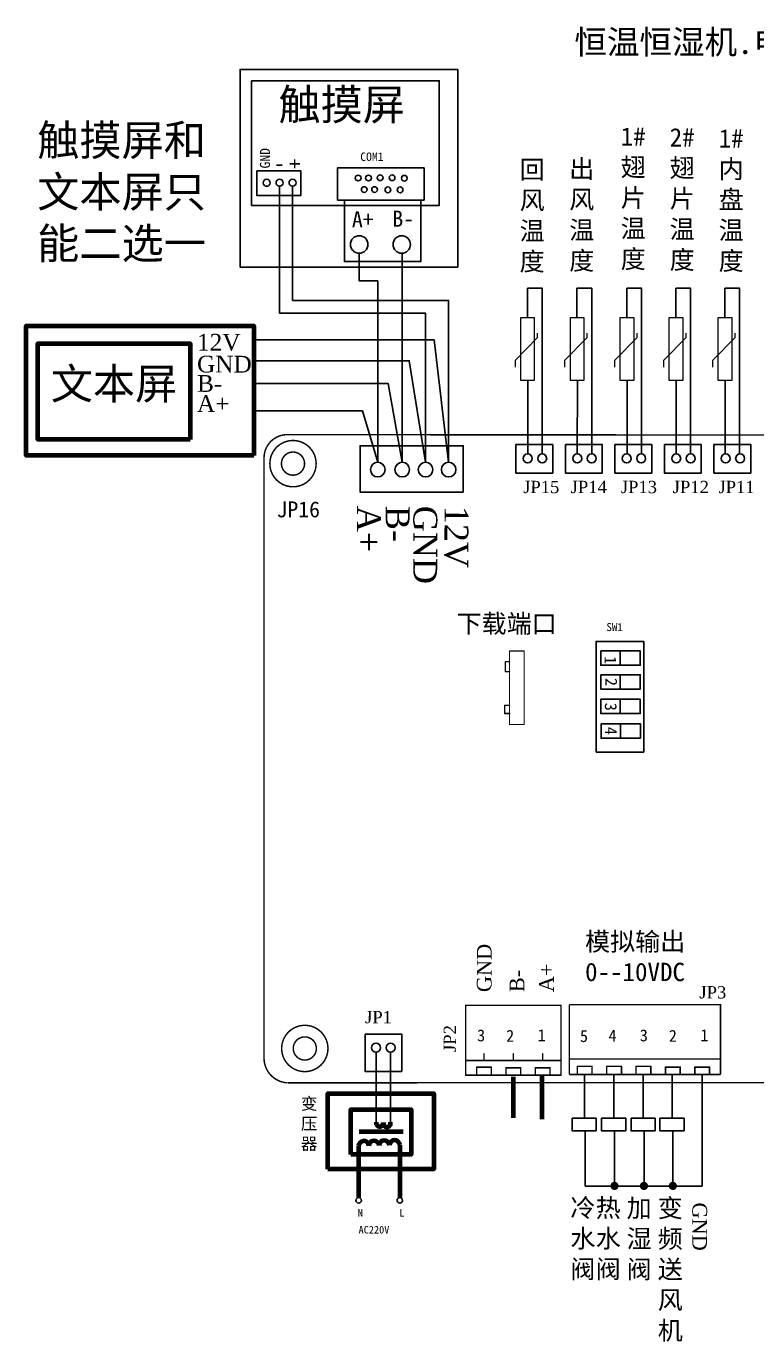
# Model space of a CAD drawing. Extents: x 11631 to 18787, y -994 to 1180.
# Drawn here: x 11631 to 12811, y -946 to 1180 of the extents above; entities that cross this region are included whole.
import ezdxf

# ---------------------------------------------------------------- set-up
doc = ezdxf.new("R2010")
doc.units = 0
doc.linetypes.add('ACAD_ISO07W100', pattern=[3, 0, -3])
doc.layers.get('0').update_dxf_attribs({"linetype": 'CONTINUOUS'})
for name, color, linetype in [('BOTTOMSOLDER', 6, 'CONTINUOUS'), ('KEEPOUTLAYER', 6, 'CONTINUOUS'), ('MECHANICAL1', 251, 'CONTINUOUS'), ('TOPOVERLAY', 2, 'CONTINUOUS')]:
    doc.layers.add(name, color=color, linetype=linetype)

msp = doc.modelspace()

# ---------------------------------------------------------------- hatches: boundary and pattern name
h = msp.add_hatch(color=256)
edge = h.paths.add_edge_path()
edge.add_arc((12581.5, -694.2), 6.71, 180, 540)
h = msp.add_hatch(color=256)
edge = h.paths.add_edge_path()
edge.add_arc((12629.1, -694.2), 6.71, 180, 540)
h = msp.add_hatch(color=256)
edge = h.paths.add_edge_path()
edge.add_arc((12675.8, -694.2), 6.71, 180, 540)

# ---------------------------------------------------------------- linework, layer by layer
at = {"color": 7}
for p, q in [((12019.5, 926.3), (12019.5, 926.3)), ((12590.8, 170.4), (12590.8, 146)), ((12590.8, 131.9), (12590.8, 107.5)), ((12590.8, 92.3), (12590.8, 68)), ((12591.2, 52.6), (12591.2, 28.2))]:
    msp.add_line(p, q, dxfattribs=at)
for p, q in [((12440.7, 756.4), (12440.7, 708.6)), ((12520.7, 756.4), (12520.7, 708.6)), ((12601.4, 756.4), (12601.4, 708.6)), ((12680.6, 756.4), (12680.6, 708.6)), ((12759.8, 756.4), (12759.8, 708.6)), ((12441.3, 488.9), (12441.4, 606.9)), ((12521.4, 488.9), (12521.5, 606.9)), ((12602.1, 488.9), (12602.2, 606.9)), ((12681.3, 488.9), (12681.4, 606.9)), ((12760.5, 488.9), (12760.6, 606.9))]:
    msp.add_line(p, q)
at = {"lineweight": 13}
for p, q in [((12457.2, 676.8), (12457.2, 683.6)), ((12537.3, 676.8), (12537.3, 683.6)), ((12618, 676.8), (12618, 683.6)), ((12697.2, 676.8), (12697.2, 683.6)), ((12776.4, 676.8), (12776.4, 683.6)), ((12457.2, 676.8), (12421.2, 639.9)), ((12537.3, 676.8), (12501.3, 639.9)), ((12618, 676.8), (12582, 639.9)), ((12697.2, 676.8), (12661.2, 639.9)), ((12776.4, 676.8), (12740.3, 639.9)), ((12421.2, 628.7), (12421.2, 639.9)), ((12501.3, 628.7), (12501.3, 639.9)), ((12582, 628.7), (12582, 639.9)), ((12661.2, 628.7), (12661.2, 639.9)), ((12740.3, 628.7), (12740.3, 639.9))]:
    msp.add_line(p, q, dxfattribs=at)
at = {"linetype": 'Continuous'}
for p, q in [((12196.1, -478.1), (12196.1, -591.3)), ((12219.5, -478.1), (12219.5, -591.3)), ((12723, -694.8), (12723, -514.1))]:
    msp.add_line(p, q, dxfattribs=at)
msp.add_lwpolyline([(12328.2, 790.5), (11976.2, 790.5), (11976.2, 1109.9), (12328.2, 1109.9)], close=True)
at = {"color": 7}
for points in [[(11994.8, 1091.6), (12298.1, 1091.6), (12298.1, 890.1), (11994.8, 890.1)], [(12003.3, 945.9), (12074.7, 945.9), (12074.7, 906.4), (12003.3, 906.4)], [(12551.7, 6.9), (12551.7, 185.7), (12628.8, 185.7), (12628.8, 6.9)], [(12559.3, 170.4), (12559.3, 147), (12623.1, 147), (12623.1, 170.4)], [(12559.3, 131.9), (12559.3, 108.5), (12623.1, 108.5), (12623.1, 131.9)], [(12559.3, 92.3), (12559.3, 69), (12623.1, 69), (12623.1, 92.3)], [(12559.8, 52.6), (12559.8, 29.2), (12623.5, 29.2), (12623.5, 52.6)]]:
    msp.add_lwpolyline(points, close=True, dxfattribs=at)
at = {"color": 0}
msp.add_lwpolyline([(12133.6, 898.8), (12133.6, 950.7), (12273.8, 950.7), (12273.8, 898.8)], close=True, dxfattribs=at)
at = {"linetype": 'Continuous', "flags": 128}
for points in [[(12276.1, 475), (12276.1, 715.8), (12040.1, 715.8), (12040.1, 921)], [(12313.4, 475), (12313.4, 736.7), (12061.1, 736.7), (12061.1, 921)], [(12198.9, 475), (12198.9, 768.2), (12168.8, 768.2), (12168.8, 812.9)], [(12238.3, 475), (12238.3, 812.9)], [(12440.7, 756.4), (12464.6, 756.4), (12464.6, 488.5)], [(12520.7, 756.4), (12544.6, 756.4), (12544.6, 488.5)], [(12601.4, 756.4), (12625.3, 756.4), (12625.3, 488.5)], [(12680.6, 756.4), (12704.5, 756.4), (12704.5, 488.5)], [(12759.8, 756.4), (12783.7, 756.4), (12783.7, 488.5)], [(12276.1, 475), (12276.1, 696.1)], [(12313.4, 475), (12289.8, 672.7), (11998.6, 672.7)], [(12276.1, 475), (12249.7, 639.2), (11998.6, 639.2)], [(12238.3, 475), (12215.4, 602.5), (11998.6, 602.5)], [(12198.9, 475), (12173.9, 558.2), (11998.6, 558.2)], [(12337.1, 427), (12337.1, 501.7), (12170.3, 501.7), (12170.3, 427), (12337.1, 427)], [(12422.2, 503.6), (12422.2, 457.6), (12481.7, 457.6), (12481.7, 503.6), (12422.2, 503.6)], [(12502.2, 503.6), (12502.2, 457.6), (12561.7, 457.6), (12561.7, 503.6), (12502.2, 503.6)], [(12582.2, 503.6), (12582.2, 457.6), (12641.7, 457.6), (12641.7, 503.6), (12582.2, 503.6)], [(12662.2, 503.6), (12662.2, 457.6), (12721.7, 457.6), (12721.7, 503.6), (12662.2, 503.6)], [(12742.2, 503.6), (12742.2, 457.6), (12801.7, 457.6), (12801.7, 503.6), (12742.2, 503.6)], [(12237.9, -509.3), (12237.9, -449), (12178.5, -449), (12178.4, -509.3), (12237.9, -509.3)]]:
    msp.add_lwpolyline(points, dxfattribs=at)
at = {"color": 7}
msp.add_lwpolyline([(12144.8, 898.4), (12144.8, 799.4), (12268.4, 799.4), (12268.4, 898.4)], dxfattribs=at)
at = {"lineweight": 13}
for points in [[(12430, 708.8), (12451.9, 708.8), (12451.9, 607.1), (12430, 607.1)], [(12510.1, 708.8), (12531.9, 708.8), (12531.9, 607.1), (12510.1, 607.1)], [(12590.8, 708.8), (12612.6, 708.8), (12612.6, 607.1), (12590.8, 607.1)], [(12670, 708.8), (12691.8, 708.8), (12691.8, 607.1), (12670, 607.1)], [(12749.2, 708.8), (12771, 708.8), (12771, 607.1), (12749.2, 607.1)]]:
    msp.add_lwpolyline(points, close=True, dxfattribs=at)
at = {"color": 0}
for centre in [(12167.1, 934.4), (12183.8, 934.4), (12202.7, 934.8), (12222, 934.8), (12241.8, 934), (12177, 915.7), (12193.7, 915.7), (12215.3, 915.3), (12234.9, 915.3)]:
    msp.add_circle(centre, 4.64, dxfattribs=at)
for centre in [(12019.2, 926.7), (12040.1, 926.8), (12061.1, 926.8)]:
    msp.add_circle(centre, 5.72)
at = {"linetype": 'Continuous'}
for centre, radius in [((12168.8, 827), 14.1), ((12237.6, 827), 14.1), ((12198.9, 463.2), 11.8), ((12238.3, 463.2), 11.8), ((12276.1, 463.2), 11.8), ((12313.4, 463.2), 11.8), ((12441.2, 481.3), 7.26), ((12464.6, 481.3), 7.26), ((12521.2, 481.3), 7.26), ((12544.6, 481.3), 7.26), ((12601.2, 481.3), 7.26), ((12624.6, 481.3), 7.26), ((12681.2, 481.3), 7.26), ((12704.6, 481.3), 7.26), ((12761.2, 481.3), 7.26), ((12784.6, 481.3), 7.26), ((12196.1, -470.8), 7.26), ((12219.5, -470.8), 7.26)]:
    msp.add_circle(centre, radius, dxfattribs=at)
at = {"layer": 'BOTTOMSOLDER', "color": 7, "linetype": 'Continuous', "lineweight": 80}
for p, q in [((12417.8, -517.7), (12417.8, -584)), ((12463.8, -516.3), (12463.8, -586.4))]:
    msp.add_line(p, q, dxfattribs=at)
at = {"layer": 'BOTTOMSOLDER', "color": 7, "linetype": 'Continuous'}
for p, q in [((12532.9, -513), (12532.9, -584.8)), ((12580.5, -513), (12580.5, -584.8)), ((12628, -513), (12628, -584.8)), ((12674.8, -513), (12674.8, -584.8)), ((12534.1, -694.7), (12534.1, -605.2)), ((12581.6, -694.7), (12581.6, -605.2)), ((12629.2, -694.7), (12629.2, -605.2)), ((12675.9, -694.7), (12675.9, -605.2)), ((12534.1, -694.7), (12723, -694.8))]:
    msp.add_line(p, q, dxfattribs=at)
at = {"layer": 'BOTTOMSOLDER', "color": 0, "linetype": 'Continuous', "lineweight": 80}
for p, q in [((12168.7, -606.4), (12240, -606.4)), ((12167.8, -629.6), (12167.8, -712.9)), ((12234.3, -628), (12234.3, -713.1)), ((12167.8, -712.9), (12167.8, -712.9))]:
    msp.add_line(p, q, dxfattribs=at)
at = {"layer": 'BOTTOMSOLDER', "color": 7, "linetype": 'Continuous', "lineweight": 80}
for points in [[(11998.6, 486.2), (11630.7, 486.2), (11630.7, 695.6), (11998.6, 695.6)], [(11895.6, 511.9), (11649.4, 511.9), (11649.4, 667.2), (11895.6, 667.2)]]:
    msp.add_lwpolyline(points, close=True, dxfattribs=at)
at = {"layer": 'BOTTOMSOLDER', "color": 0, "linetype": 'Continuous', "lineweight": 80}
for points in [[(12118.1, -667.2), (12118.1, -544.8), (12289.2, -544.8), (12289.2, -667.2)], [(12155.5, -643.4), (12155.5, -570.8), (12252.9, -570.8), (12252.9, -643.4)]]:
    msp.add_lwpolyline(points, close=True, dxfattribs=at)
at = {"layer": 'BOTTOMSOLDER', "color": 7, "linetype": 'Continuous'}
for points in [[(12552.1, -605.2), (12513.2, -605.2), (12513.2, -584.8), (12552.1, -584.8)], [(12599.6, -605.2), (12560.7, -605.2), (12560.7, -584.8), (12599.6, -584.8)], [(12647.1, -605.2), (12608.2, -605.2), (12608.2, -584.8), (12647.1, -584.8)], [(12693.9, -605.2), (12655, -605.2), (12655, -584.8), (12693.9, -584.8)]]:
    msp.add_lwpolyline(points, close=True, dxfattribs=at)
at = {"layer": 'BOTTOMSOLDER', "color": 0, "linetype": 'Continuous'}
for centre in [(12168, -717.5), (12234.4, -717.5)]:
    msp.add_circle(centre, 4.43, dxfattribs=at)
at = {"layer": 'BOTTOMSOLDER', "color": 0, "linetype": 'Continuous', "lineweight": 80}
for centre, radius, start, end in [((12201.9, -592.5), 5.73, 165.508, 1.1748), ((12213.7, -593.1), 5.89, 167.2834, 20.2157), ((12176.2, -629.9), 8.38, 4.7493, 177.719), ((12192.8, -629.6), 8.38, 4.7493, 177.719), ((12209.4, -629.2), 8.38, 4.7493, 177.719), ((12225.9, -628.7), 8.38, 4.7493, 177.719)]:
    msp.add_arc(centre, radius, start, end, dxfattribs=at)
at = {"layer": 'KEEPOUTLAYER', "color": 7, "const_width": 2.37}
for points in [[(12015, 482.3, -0.414214), (12052.4, 519.7)], [(12052.4, -527.6, -0.388165), (12015, -488.8)]]:
    msp.add_lwpolyline(points, format="xyb", dxfattribs=at)
at = {"layer": 'KEEPOUTLAYER', "color": 7}
for points, const_width in [([(12024.4, 472.9, 1), (12099.2, 472.9, 1)], 2.37), ([(12053, 519.7, 1), (12051.8, 519.7, 1)], 1.19), ([(12053, 519.7, 1), (12051.8, 519.7, 1)], 1.19), ([(12015.6, 482.3, 1), (12014.5, 482.3, 1)], 1.19), ([(12015.6, 482.3, 1), (12014.5, 482.3, 1)], 1.19), ([(12025, 472.9, 1), (12023.8, 472.9, 1)], 1.19), ([(12043.5, -472.1, 1), (12118.3, -472.1, 1)], 2.37), ([(12044.1, -472.1, 1), (12042.9, -472.1, 1)], 1.19), ([(12118.9, -472.1, 1), (12117.7, -472.1, 1)], 1.19)]:
    msp.add_lwpolyline(points, format="xyb", close=True, dxfattribs=dict(at, const_width=const_width))
at = {"layer": 'KEEPOUTLAYER', "color": 7, "const_width": 2.37}
for points in [[(14420.4, 518), (12053, 519.7)], [(12015, 482.3), (12015, -488.8)], [(14420.8, -526.6), (12053, -527.6)]]:
    msp.add_lwpolyline(points, dxfattribs=at)
at = {"layer": 'MECHANICAL1', "color": 7}
for points, const_width in [([(12043.1, 472.9, 1), (12080.5, 472.9, 1)], 2.37), ([(12043.7, 472.9, 1), (12042.5, 472.9, 1)], 1.19), ([(12081.1, 472.9, 1), (12079.9, 472.9, 1)], 1.19), ([(12062.2, -472.1, 1), (12099.6, -472.1, 1)], 2.37), ([(12062.8, -472.1, 1), (12061.6, -472.1, 1)], 1.19), ([(12100.2, -472.1, 1), (12099, -472.1, 1)], 1.19)]:
    msp.add_lwpolyline(points, format="xyb", close=True, dxfattribs=dict(at, const_width=const_width))
at = {"layer": 'TOPOVERLAY', "color": 7}
for points, const_width in [([(12411.8, 170.1), (12411.8, 51.4)], 1.87), ([(12435.5, 170.1), (12411.8, 170.1)], 1.87), ([(12435.5, 170.1), (12435.5, 51.4)], 1.87), ([(12405.8, 152.8), (12404.9, 152.3)], 2.37), ([(12404.9, 152.3), (12404.9, 137.1)], 2.37), ([(12411.8, 152.8), (12405.8, 152.8)], 2.37), ([(12405.1, 136.9), (12404.9, 137.1)], 2.37), ([(12411.8, 136.9), (12405.1, 136.9)], 2.37), ([(12404.4, 82.3), (12404, 81.8)], 2.37), ([(12404, 81.8), (12404, 69.2)], 2.37), ([(12411.8, 69.2), (12404, 69.2)], 2.37), ([(12406.3, 82.3), (12404.4, 82.3)], 2.37), ([(12409.9, 82.3), (12406.3, 82.3)], 2.37), ([(12411.8, 82.3), (12409.9, 82.3)], 2.37), ([(12435.5, 51.4), (12411.8, 51.4)], 1.87), ([(12340.8, -402.5), (12495.1, -402.5)], 2.37), ([(12340.8, -515.2), (12340.8, -402.5)], 2.37), ([(12495.1, -515.2), (12495.1, -402.5)], 2.37), ([(12752.9, -401.3), (12508.6, -401.3)], 2.37), ([(12508.6, -401.3), (12508.6, -514.1)], 2.37), ([(12752.9, -401.3), (12752.9, -514.1)], 2.37), ([(12370.4, -491.5), (12370.4, -480.8)], 2.37), ([(12417.9, -491.5), (12417.9, -480.8)], 2.37), ([(12465.4, -491.5), (12465.4, -480.8)], 2.37), ([(12563, -489.2), (12508.6, -489.2)], 2.37), ([(12752.9, -489.2), (12551.1, -489.2)], 2.37), ([(12340.8, -491.5), (12495.1, -491.5)], 2.37), ([(12358.6, -502.2), (12382.3, -502.2)], 2.37), ([(12358.6, -514), (12358.6, -502.2)], 2.37), ([(12382.3, -514), (12382.3, -502.2)], 2.37), ([(12406.1, -503.4), (12429.8, -503.4)], 2.37), ([(12406.1, -515.2), (12406.1, -503.4)], 2.37), ([(12429.8, -515.2), (12429.8, -503.4)], 2.37), ([(12453.5, -515.2), (12453.5, -503.4)], 2.37), ([(12453.5, -503.4), (12477.3, -503.4)], 2.37), ([(12477.3, -515.2), (12477.3, -503.4)], 2.37), ([(12521.5, -501), (12521.5, -512.9)], 2.37), ([(12545.2, -501), (12521.5, -501)], 2.37), ([(12545.2, -501), (12545.2, -512.9)], 2.37), ([(12568.9, -501), (12568.9, -512.9)], 2.37), ([(12592.7, -501), (12568.9, -501)], 2.37), ([(12592.7, -501), (12592.7, -512.9)], 2.37), ([(12640.2, -501), (12616.4, -501)], 2.37), ([(12616.4, -501), (12616.4, -512.9)], 2.37), ([(12640.2, -501), (12640.2, -512.9)], 2.37), ([(12687.7, -502.2), (12663.9, -502.2)], 2.37), ([(12663.9, -502.2), (12663.9, -514.1)], 2.37), ([(12687.7, -502.2), (12687.7, -514.1)], 2.37), ([(12711.4, -502.2), (12711.4, -514.1)], 2.37), ([(12735.1, -502.2), (12711.4, -502.2)], 2.37), ([(12735.1, -502.2), (12735.1, -514.1)], 2.37), ([(12340.8, -515.2), (12495.1, -515.2)], 2.37), ([(12752.9, -514.1), (12508.6, -514.1)], 2.37)]:
    msp.add_lwpolyline(points, dxfattribs=dict(at, const_width=const_width))
for points, const_width in [([(12412.3, 170.1, 1), (12411.3, 170.1, 1)], 0.935), ([(12412.3, 170.1, 1), (12411.3, 170.1, 1)], 0.935), ([(12436, 170.1, 1), (12435.1, 170.1, 1)], 0.935), ([(12436, 170.1, 1), (12435.1, 170.1, 1)], 0.935), ([(12405.5, 152.3, 1), (12404.3, 152.3, 1)], 1.19), ([(12405.5, 152.3, 1), (12404.3, 152.3, 1)], 1.19), ([(12406.4, 152.8, 1), (12405.3, 152.8, 1)], 1.19), ([(12406.4, 152.8, 1), (12405.3, 152.8, 1)], 1.19), ([(12412.4, 152.8, 1), (12411.2, 152.8, 1)], 1.19), ([(12405.5, 137.1, 1), (12404.3, 137.1, 1)], 1.19), ([(12405.5, 137.1, 1), (12404.3, 137.1, 1)], 1.19), ([(12405.7, 136.9, 1), (12404.5, 136.9, 1)], 1.19), ([(12405.7, 136.9, 1), (12404.5, 136.9, 1)], 1.19), ([(12412.4, 136.9, 1), (12411.2, 136.9, 1)], 1.19), ([(12404.5, 81.8, 1), (12403.4, 81.8, 1)], 1.19), ([(12404.5, 81.8, 1), (12403.4, 81.8, 1)], 1.19), ([(12404.5, 69.2, 1), (12403.4, 69.2, 1)], 1.19), ([(12404.5, 69.2, 1), (12403.4, 69.2, 1)], 1.19), ([(12405, 82.3, 1), (12403.8, 82.3, 1)], 1.19), ([(12405, 82.3, 1), (12403.8, 82.3, 1)], 1.19), ([(12406.9, 82.3, 1), (12405.7, 82.3, 1)], 1.19), ([(12406.9, 82.3, 1), (12405.7, 82.3, 1)], 1.19), ([(12410.5, 82.3, 1), (12409.4, 82.3, 1)], 1.19), ([(12410.5, 82.3, 1), (12409.4, 82.3, 1)], 1.19), ([(12412.4, 82.3, 1), (12411.2, 82.3, 1)], 1.19), ([(12412.4, 69.2, 1), (12411.2, 69.2, 1)], 1.19), ([(12412.3, 51.4, 1), (12411.3, 51.4, 1)], 0.935), ([(12412.3, 51.4, 1), (12411.3, 51.4, 1)], 0.935), ([(12436, 51.4, 1), (12435.1, 51.4, 1)], 0.935), ([(12436, 51.4, 1), (12435.1, 51.4, 1)], 0.935), ([(12340.2, -402.5, 1), (12341.4, -402.5, 1)], 1.19), ([(12340.2, -402.5, 1), (12341.4, -402.5, 1)], 1.19), ([(12494.5, -402.5, 1), (12495.7, -402.5, 1)], 1.19), ([(12494.5, -402.5, 1), (12495.7, -402.5, 1)], 1.19), ([(12753.5, -401.3, 1), (12752.3, -401.3, 1)], 1.19), ([(12753.5, -401.3, 1), (12752.3, -401.3, 1)], 1.19), ([(12369.9, -480.8, 1), (12371, -480.8, 1)], 1.19), ([(12417.3, -480.8, 1), (12418.5, -480.8, 1)], 1.19), ([(12464.8, -480.8, 1), (12466, -480.8, 1)], 1.19), ([(12753.5, -489.2, 1), (12752.3, -489.2, 1)], 1.19), ([(12340.2, -491.5, 1), (12341.4, -491.5, 1)], 1.19), ([(12358, -502.2, 1), (12359.2, -502.2, 1)], 1.19), ([(12358, -502.2, 1), (12359.2, -502.2, 1)], 1.19), ([(12369.9, -491.5, 1), (12371, -491.5, 1)], 1.19), ([(12381.7, -502.2, 1), (12382.9, -502.2, 1)], 1.19), ([(12381.7, -502.2, 1), (12382.9, -502.2, 1)], 1.19), ([(12405.5, -503.4, 1), (12406.7, -503.4, 1)], 1.19), ([(12405.5, -503.4, 1), (12406.7, -503.4, 1)], 1.19), ([(12417.3, -491.5, 1), (12418.5, -491.5, 1)], 1.19), ([(12429.2, -503.4, 1), (12430.4, -503.4, 1)], 1.19), ([(12429.2, -503.4, 1), (12430.4, -503.4, 1)], 1.19), ([(12452.9, -503.4, 1), (12454.1, -503.4, 1)], 1.19), ([(12452.9, -503.4, 1), (12454.1, -503.4, 1)], 1.19), ([(12464.8, -491.5, 1), (12466, -491.5, 1)], 1.19), ([(12476.7, -503.4, 1), (12477.9, -503.4, 1)], 1.19), ([(12476.7, -503.4, 1), (12477.9, -503.4, 1)], 1.19), ([(12494.5, -491.5, 1), (12495.7, -491.5, 1)], 1.19), ([(12522.1, -501, 1), (12520.9, -501, 1)], 1.19), ([(12522.1, -501, 1), (12520.9, -501, 1)], 1.19), ([(12545.8, -501, 1), (12544.6, -501, 1)], 1.19), ([(12545.8, -501, 1), (12544.6, -501, 1)], 1.19), ([(12569.5, -501, 1), (12568.4, -501, 1)], 1.19), ([(12569.5, -501, 1), (12568.4, -501, 1)], 1.19), ([(12593.3, -501, 1), (12592.1, -501, 1)], 1.19), ([(12593.3, -501, 1), (12592.1, -501, 1)], 1.19), ([(12617, -501, 1), (12615.8, -501, 1)], 1.19), ([(12617, -501, 1), (12615.8, -501, 1)], 1.19), ([(12640.8, -501, 1), (12639.6, -501, 1)], 1.19), ([(12640.8, -501, 1), (12639.6, -501, 1)], 1.19), ([(12664.5, -502.2, 1), (12663.3, -502.2, 1)], 1.19), ([(12664.5, -502.2, 1), (12663.3, -502.2, 1)], 1.19), ([(12688.2, -502.2, 1), (12687.1, -502.2, 1)], 1.19), ([(12688.2, -502.2, 1), (12687.1, -502.2, 1)], 1.19), ([(12712, -502.2, 1), (12710.8, -502.2, 1)], 1.19), ([(12712, -502.2, 1), (12710.8, -502.2, 1)], 1.19), ([(12735.7, -502.2, 1), (12734.5, -502.2, 1)], 1.19), ([(12735.7, -502.2, 1), (12734.5, -502.2, 1)], 1.19), ([(12340.2, -515.2, 1), (12341.4, -515.2, 1)], 1.19), ([(12340.2, -515.2, 1), (12341.4, -515.2, 1)], 1.19), ([(12358, -514, 1), (12359.2, -514, 1)], 1.19), ([(12381.7, -514, 1), (12382.9, -514, 1)], 1.19), ([(12405.5, -515.2, 1), (12406.7, -515.2, 1)], 1.19), ([(12429.2, -515.2, 1), (12430.4, -515.2, 1)], 1.19), ([(12452.9, -515.2, 1), (12454.1, -515.2, 1)], 1.19), ([(12476.7, -515.2, 1), (12477.9, -515.2, 1)], 1.19), ([(12494.5, -515.2, 1), (12495.7, -515.2, 1)], 1.19), ([(12494.5, -515.2, 1), (12495.7, -515.2, 1)], 1.19), ([(12522.1, -512.9, 1), (12520.9, -512.9, 1)], 1.19), ([(12545.8, -512.9, 1), (12544.6, -512.9, 1)], 1.19), ([(12569.5, -512.9, 1), (12568.4, -512.9, 1)], 1.19), ([(12593.3, -512.9, 1), (12592.1, -512.9, 1)], 1.19), ([(12617, -512.9, 1), (12615.8, -512.9, 1)], 1.19)]:
    msp.add_lwpolyline(points, format="xyb", close=True, dxfattribs=dict(at, const_width=const_width))

# ---------------------------------------------------------------- texts
at = {"linetype": 'ACAD_ISO07W100'}
for s, height, p in [('GND', 16.2, (12024.6, 949.8)), ('+', 24.3, (12076.8, 949.1))]:
    msp.add_text(s, height=height, rotation=90, dxfattribs=at).set_placement(p)
for s, height, p in [('-', 24.3, (12031.5, 945.9)), ('A+', 25.92, (12157, 854.7)), ('B-', 25.92, (12222.4, 855.7))]:
    msp.add_text(s, height=height, dxfattribs=at).set_placement(p)
at = {"insert": (12170.6, 975.6), "char_height": 13.78, "attachment_point": 1}
msp.add_mtext('COM1', dxfattribs=at)
at = {"layer": 'BOTTOMSOLDER', "color": 7, "linetype": 'Continuous'}
for s, insert, char_height, width, attachment_point in [('{\\fSimSun|b0|i0|c134|p54;恒温恒湿机.电气连接示意图.HT15.风冷.双机头}', (12516.6, 1173.4), 38.579, 1577.097, 1), ('{\\fSimSun|b0|i0|c134|p54;触摸屏}', (12038.2, 1078.1), 49.999, 324.659, 1), ('{\\fSimSun|b0|i0|c134|p54;触摸屏和文本屏只能二选一}', (11648.3, 1020.5), 49.999, 324.659, 1), ('{\\fSimSun|b0|i0|c134|p54;1#翅片温度}', (12611.7, 785.5), 29.676, 8.736, 8), ('{\\fSimSun|b0|i0|c134|p54;2#翅片温度}', (12690.9, 784.2), 29.676, 8.736, 8), ('{\\fSimSun|b0|i0|c134|p54;1#内盘温度}', (12770.1, 782.5), 29.676, 8.736, 8), ('{\\fSimSun|b0|i0|c134|p54;回风温度}', (12448.4, 781.6), 29.676, 8.736, 8), ('{\\fSimSun|b0|i0|c134|p54;出风温度}', (12528.5, 782.8), 29.676, 8.736, 8), ('{\\fSimSun|b0|i0|c134|p54;文本屏}', (11670.2, 627), 49.999, 324.659, 1), ('JP16', (12035.3, 411.9), 25.78, 115.325, 1), ('{\\fSimSun|b0|i0|c134|p54;下载端口}', (12326.1, 229.2), 29.676, 192.699, 1), ('{\\fSimSun|b0|i0|c134|p54;模拟输出}', (12533.9, -284.6), 29.676, 243.309, 1), ('{\\fSimSun|b0|i0|c134|p54;0--10VDC}', (12533.9, -333.6), 29.676, 243.309, 1), ('{\\fSimSun|b0|i0|c134|p54;变压器}', (12087.9, -551.5), 19.423, 5.718, 2), ('{\\fSimSun|b0|i0|c134|p54;冷水阀}', (12530.3, -714.7), 29.676, 8.736, 2), ('{\\fSimSun|b0|i0|c134|p54;热水阀}', (12571.4, -714.7), 29.676, 8.736, 2), ('{\\fSimSun|b0|i0|c134|p54;加湿阀}', (12621.3, -715.1), 29.676, 8.736, 2), ('{\\fSimSun|b0|i0|c134|p54;变频送风机}', (12671.6, -715.1), 29.676, 8.736, 2)]:
    msp.add_mtext(s, dxfattribs=dict(at, insert=insert, char_height=char_height, width=width, attachment_point=attachment_point))
at = {"layer": 'BOTTOMSOLDER', "color": 7, "linetype": 'Continuous', "attachment_point": 1}
for s, insert, char_height, width, rotation in [('{\\fTimes New Roman|b0|i0|c186|p18;\\H0.875x;\\C0;12V}', (11906.7, 682.6), 30.894, 9.094, 359.8614), ('{\\fTimes New Roman|b0|i0|c186|p18;\\H0.875x;\\C0;GND}', (11906.7, 647.3), 30.894, 9.094, 359.8614), ('{\\fTimes New Roman|b0|i0|c186|p18;\\H0.875x;\\C0;B-}', (11906.7, 616), 30.894, 9.094, 359.8614), ('{\\fTimes New Roman|b0|i0|c186|p18;\\H0.875x;\\C0;A+}', (11906.7, 583.4), 30.894, 9.094, 359.8614), ('{\\fTimes New Roman|b0|i0|c186|p18;\\H0.875x;\\C0;JP15}', (12433.9, 445.2), 22.702, 6.683, 359.8614), ('{\\fTimes New Roman|b0|i0|c186|p18;\\H0.875x;\\C0;JP14}', (12510.7, 445.2), 22.702, 6.683, 359.8614), ('{\\fTimes New Roman|b0|i0|c186|p18;\\H0.875x;\\C0;JP13}', (12591.8, 445.2), 22.702, 6.683, 359.8614), ('{\\fTimes New Roman|b0|i0|c186|p18;\\H0.875x;\\C0;JP12}', (12675.7, 445.2), 22.702, 6.683, 359.8614), ('{\\fTimes New Roman|b0|i0|c186|p18;\\H0.875x;\\C0;JP11}', (12749.6, 445.2), 22.702, 6.683, 359.8614), ('{\\fTimes New Roman|b0|i0|c186|p18;\\H0.875x;\\C0;A+}', (12203.8, 404.7), 44.134, 12.992, 269.8614), ('{\\fTimes New Roman|b0|i0|c186|p18;\\H0.875x;\\C0;B-}', (12250.4, 404.7), 44.134, 12.992, 269.8614), ('{\\fTimes New Roman|b0|i0|c186|p18;\\H0.875x;\\C0;GND}', (12295.1, 404.7), 44.134, 12.992, 269.8614), ('{\\fTimes New Roman|b0|i0|c186|p18;\\H0.875x;\\C0;12V}', (12345.4, 404.7), 44.134, 12.992, 269.8614), ('{\\fTimes New Roman|b0|i0|c186|p18;\\H0.875x;\\C0;GND}', (12358.9, -381), 27.243, 8.02, 89.8614), ('{\\fTimes New Roman|b0|i0|c186|p18;\\H0.875x;\\C0;A+}', (12459.6, -381), 27.243, 8.02, 89.8614), ('{\\fTimes New Roman|b0|i0|c186|p18;\\H0.875x;\\C0;B-}', (12411.9, -381), 27.243, 8.02, 89.8614), ('{\\fTimes New Roman|b0|i0|c186|p18;\\H0.875x;\\C0;JP3}', (12718.8, -371.3), 22.702, 6.683, 359.8614), ('{\\fTimes New Roman|b0|i0|c186|p18;\\H0.875x;\\C0;JP1}', (12178.4, -411.4), 22.702, 6.683, 359.8614), ('{\\fTimes New Roman|b0|i0|c186|p18;\\H0.875x;\\C0;JP2}', (12305.3, -477.7), 22.702, 6.683, 89.8614), ('{\\fTimes New Roman|b0|i0|c186|p18;\\H0.875x;\\C0;GND}', (12731.2, -721), 27.243, 8.02, 269.8614)]:
    msp.add_mtext(s, dxfattribs=dict(at, insert=insert, char_height=char_height, width=width, rotation=rotation))
at = {"layer": 'BOTTOMSOLDER', "color": 0, "linetype": 'Continuous', "attachment_point": 1}
for s, insert, char_height, width in [('SW1', (12568.4, 215.3), 13.03, 4.416), ('N', (12166.5, -731.4), 12.2, 4.129), ('L', (12233.8, -731.4), 12.2, 4.129), ('AC220V', (12167.8, -758.9), 12.18, 4.129)]:
    msp.add_mtext(s, dxfattribs=dict(at, insert=insert, char_height=char_height, width=width))
at = {"layer": 'TOPOVERLAY', "color": 7}
for s, height, p in [('1 ', 19.23, (12565.4, 161.8)), ('2', 19.2, (12566.7, 126.7)), ('3', 19.2, (12566, 86.5)), ('4', 19.2, (12566.1, 47.7))]:
    msp.add_text(s, height=height, rotation=270, dxfattribs=at).set_placement(p)
for s, height, p in [('3', 19.2, (12359.4, -460.6)), ('2', 19.2, (12406.3, -461.3)), ('1 ', 19.23, (12457.2, -460.3)), ('5', 19.2, (12525.6, -461.7)), ('4', 19.2, (12571.8, -461.1)), ('3', 19.2, (12622.4, -460.6)), ('2', 19.2, (12669.3, -461.3)), ('1 ', 19.23, (12720.2, -460.3))]:
    msp.add_text(s, height=height, dxfattribs=at).set_placement(p)

doc.saveas('drawing.dxf')
